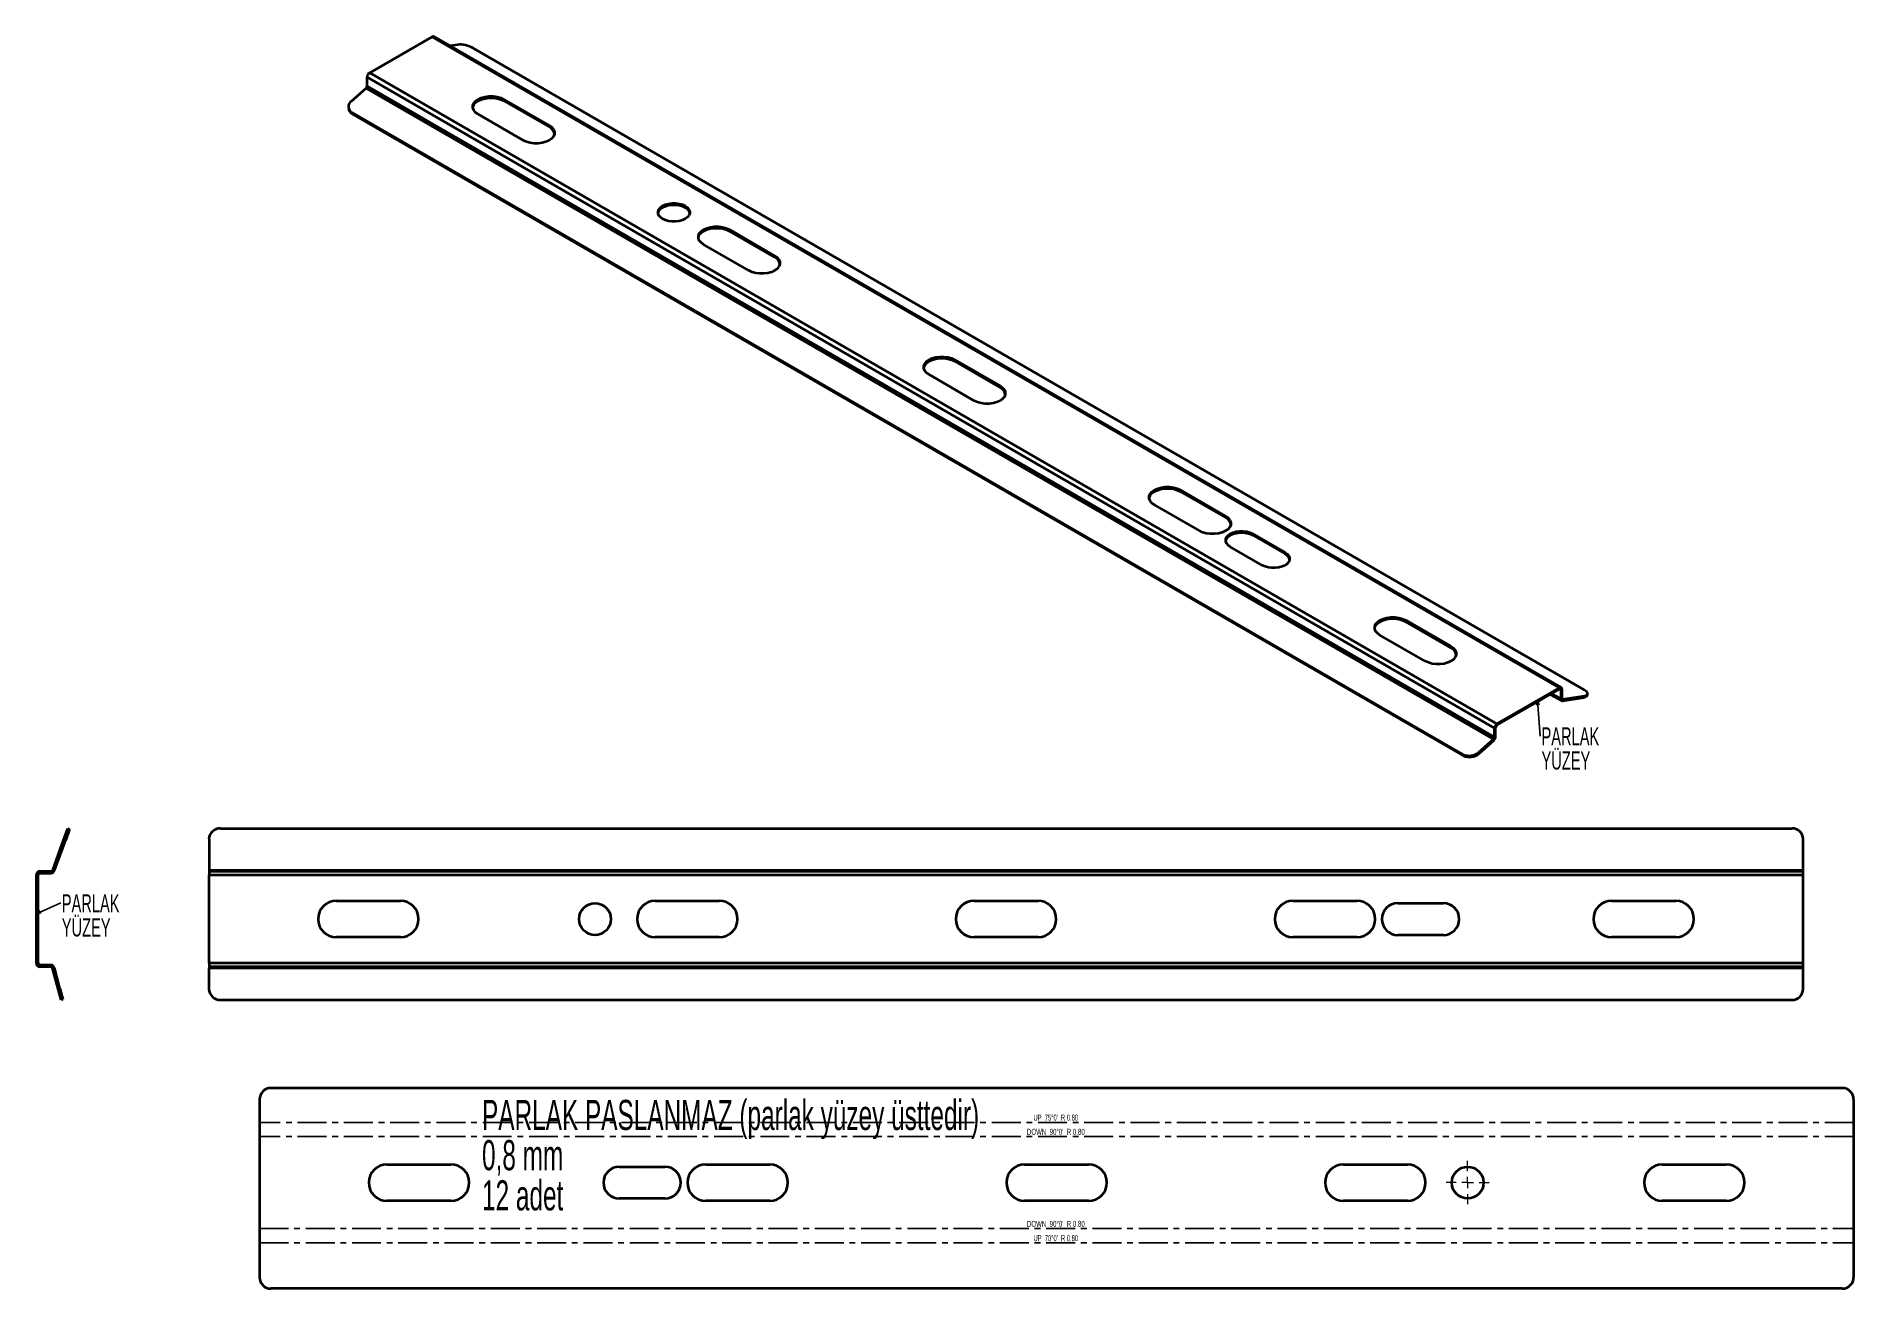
# Model space of a CAD drawing. Header units: millimetres. Extents: x -345 to 453, y 45 to 595.
import ezdxf

# ---------------------------------------------------------------- set-up
doc = ezdxf.new("R2010")
doc.units = ezdxf.units.MM
doc.linetypes.add('CENTERX2', pattern=[20.32, 12.7, -2.54, 2.54, -2.54])
doc.styles.add('SLDTEXTSTYLE0', font='TXT', dxfattribs={"width": 0.605})
doc.styles.add('SLDTEXTSTYLE1', font='TXT', dxfattribs={"width": 0.574118})
doc.dimstyles.new('SLDDIMSTYLE0', dxfattribs={"dimtxt": 0.18, "dimasz": 2, "dimexe": 0, "dimexo": 0.0625, "dimgap": 0, "dimtad": 0, "dimtih": 1, "dimtoh": 1, "dimdec": 0, "dimrnd": 1e-09, "dimzin": 0, "dimdsep": 46, "dimtxsty": 'Standard', "dimblk1": 'OPEN30', "dimblk2": 'OPEN30', "dimsah": 1, "dimcen": 0.09, "dimadec": 0, "dimazin": 0, "dimtfac": 2, "dimtdec": 0, "dimtofl": 0, "dimtmove": 0, "dimatfit": 3, "dimldrblk": 'OPEN30', "dimfxl": 1, "dimfrac": 2, "dimtolj": 1, "dimtzin": 0, "dimarcsym": 0})

# ---------------------------------------------------------------- blocks, each defined once
blk = doc.blocks.new('SW_NOTE_0')
at = {"color": 0, "linetype": 'Continuous', "lineweight": 0, "attachment_point": 1, "style": 'SLDTEXTSTYLE0'}
for s, insert, char_height in [('PARLAK PASLANMAZ (parlak yüzey üsttedir)', (0, 17.05), 13.2292), ('0,8 mm', (0, -0.59), 13.229), ('12 adet', (0, -18.22), 13.229)]:
    blk.add_mtext(s, dxfattribs=dict(at, insert=insert, char_height=char_height))
blk = doc.blocks.new('SW_CENTERMARKSYMBOL_0')
at = {"color": 0, "linetype": 'Continuous', "lineweight": 18}
for p, q in [((0, 5), (0, 9.5)), ((-5, 0), (-9.5, 0)), ((0, 0), (-2.5, 0)), ((0, 0), (0, 2.5)), ((0, 0), (0, -2.5)), ((0, 0), (2.5, 0)), ((5, 0), (9.5, 0)), ((0, -5), (0, -9.5))]:
    blk.add_line(p, q, dxfattribs=at)
blk = doc.blocks.new('SW_NOTE_0_1')
at = {"color": 0, "linetype": 'Continuous', "lineweight": 0, "char_height": 7.938, "attachment_point": 1, "style": 'SLDTEXTSTYLE0'}
for s, insert in [('PARLAK', (0.55, 3.81)), ('YÜZEY', (0.55, -6.77))]:
    blk.add_mtext(s, dxfattribs=dict(at, insert=insert))
blk = doc.blocks.new('_Open30')
at = {"color": 0, "linetype": 'ByBlock', "lineweight": -2}
for p, q in [((-1, 0.267949), (0, 0)), ((0, 0), (-1, -0.267949)), ((0, 0), (-1, 0))]:
    blk.add_line(p, q, dxfattribs=at)
blk = doc.blocks.new('SW_NOTE_0_2')
at = {"color": 0, "linetype": 'Continuous', "lineweight": 0, "char_height": 7.938, "attachment_point": 1, "style": 'SLDTEXTSTYLE0'}
for s, insert in [('PARLAK', (0.43, 3.81)), ('YÜZEY', (0.43, -6.77))]:
    blk.add_mtext(s, dxfattribs=dict(at, insert=insert))

msp = doc.modelspace()

# ---------------------------------------------------------------- linework, layer by layer
at = {"color": 7, "linetype": 'Continuous', "lineweight": 35}
for p, q in [((-198.95, 578.59), (-171.52, 594.43)), ((-171.52, 594.43), (323.46, 308.69)), ((324.26, 308.77), (-170.72, 594.51)), ((-160.42, 590.93), (-163.64, 590.43)), ((-153.56, 589.41), (334.34, 307.75)), ((294.89, 290.89), (-200.08, 576.63)), ((-200.08, 572.72), (-200.08, 576.63)), ((296.02, 292.85), (-198.95, 578.59)), ((-206.91, 566.17), (-200.5, 571.85)), ((294.47, 286.11), (-200.5, 571.85)), ((-200.08, 572.72), (294.89, 286.98)), ((-140.01, 566.94), (-120.14, 555.47)), ((-140.01, 566.94), (-140.01, 566.28)), ((-208.21, 562.83), (-208.06, 562.28)), ((-206.79, 561.1), (281.11, 279.44)), ((-206.79, 561.1), (-206.65, 560.55)), ((-206.65, 560.55), (281.26, 278.89)), ((-131.46, 548.94), (-151.33, 560.41)), ((-140.01, 566.28), (-120.14, 554.81)), ((-120.14, 555.47), (-120.14, 554.81)), ((-32.46, 491.79), (-52.33, 503.26)), ((-41.02, 509.79), (-21.15, 498.32)), ((-41.02, 509.79), (-41.02, 509.14)), ((-41.02, 509.14), (-21.15, 497.66)), ((-21.15, 498.32), (-21.15, 497.66)), ((57.98, 452.64), (77.85, 441.17)), ((57.98, 452.64), (57.98, 451.99)), ((57.98, 451.99), (77.85, 440.52)), ((66.53, 434.64), (46.66, 446.11)), ((77.85, 441.17), (77.85, 440.52)), ((156.97, 395.49), (176.84, 384.02)), ((156.97, 395.49), (156.97, 394.84)), ((156.97, 394.84), (176.84, 383.37)), ((165.53, 377.49), (145.66, 388.96)), ((176.84, 384.02), (176.84, 383.37)), ((188.83, 376.29), (202.97, 368.12)), ((188.83, 376.29), (188.83, 375.63)), ((188.83, 375.63), (202.97, 367.47)), ((193.07, 362.41), (178.93, 370.57)), ((202.97, 368.12), (202.97, 367.47)), ((255.97, 338.34), (275.83, 326.87)), ((255.97, 338.34), (255.97, 337.69)), ((255.97, 337.69), (275.83, 326.22)), ((264.52, 320.34), (244.65, 331.81)), ((275.83, 326.87), (275.83, 326.22)), ((296.02, 292.85), (323.46, 308.69)), ((296.02, 292.2), (323.46, 308.03)), ((319.57, 305.79), (324.36, 303.02)), ((324.02, 303.76), (320.04, 306.06)), ((323.46, 308.03), (323.46, 308.69)), ((323.46, 308.03), (324.02, 307.71)), ((324.02, 307.71), (324.59, 308.03)), ((324.02, 307.71), (324.02, 303.76)), ((324.02, 303.76), (324.59, 304.08)), ((324.59, 308.03), (324.59, 304.08)), ((324.62, 303.88), (324.96, 303.68)), ((324.77, 302.96), (334.36, 304.46)), ((324.96, 303.68), (324.77, 302.96)), ((324.96, 303.68), (334.56, 305.19)), ((334.36, 304.46), (334.56, 305.19)), ((335.66, 305.22), (335.85, 305.94)), ((295.46, 291.22), (294.89, 290.89)), ((294.89, 286.98), (294.89, 290.89)), ((295.46, 287.31), (294.89, 286.98)), ((295.46, 287.31), (295.46, 291.22)), ((296.02, 292.2), (296.02, 292.85)), ((281.26, 278.89), (281.11, 279.44)), ((288.06, 280.42), (294.47, 286.11)), ((288.06, 280.42), (288.21, 279.88)), ((288.21, 279.88), (294.62, 285.56)), ((294.47, 286.11), (294.62, 285.56)), ((-338.12, 228.69), (-333.18, 242.26)), ((-337.37, 228.42), (-332.43, 241.98)), ((-333.18, 242.26), (-331.47, 246.96)), ((-332.43, 241.98), (-333.18, 242.26)), ((-330.72, 246.68), (-332.43, 241.98)), ((-331.47, 246.96), (-330.72, 246.68)), ((-269.5, 242.26), (-269.5, 228.69)), ((-264.5, 246.96), (425.5, 246.96)), ((430.5, 228.69), (430.5, 242.26)), ((-344.51, 226.56), (-345.31, 226.56)), ((-345.31, 187.76), (-345.31, 226.56)), ((-344.51, 187.76), (-344.51, 226.56)), ((-343.71, 227.36), (-343.71, 228.16)), ((-343.71, 228.16), (-338.88, 228.16)), ((-343.71, 227.36), (-338.88, 227.36)), ((-338.88, 227.36), (-338.88, 228.16)), ((-338.12, 228.69), (-337.37, 228.42)), ((-269.5, 228.69), (430.5, 228.69)), ((-269.5, 228.69), (-269.5, 228.16)), ((-269.5, 228.16), (430.5, 228.16)), ((-269.5, 228.16), (-269.5, 226.56)), ((-269.5, 226.56), (430.5, 226.56)), ((-269.5, 187.76), (-269.5, 226.56)), ((430.5, 228.16), (430.5, 228.69)), ((430.5, 226.56), (430.5, 228.16)), ((430.5, 187.76), (430.5, 226.56)), ((-213.55, 215.16), (-185.45, 215.16)), ((-73.55, 215.16), (-45.45, 215.16)), ((66.45, 215.16), (94.55, 215.16)), ((206.45, 215.16), (234.55, 215.16)), ((252.5, 214.16), (272.5, 214.16)), ((346.45, 215.16), (374.55, 215.16)), ((272.5, 200.16), (252.5, 200.16)), ((-185.45, 199.16), (-213.55, 199.16)), ((-45.45, 199.16), (-73.55, 199.16)), ((94.55, 199.16), (66.45, 199.16)), ((234.55, 199.16), (206.45, 199.16)), ((374.55, 199.16), (346.45, 199.16)), ((-344.51, 187.76), (-345.31, 187.76)), ((-343.71, 186.96), (-343.71, 186.16)), ((-338.93, 186.96), (-343.71, 186.96)), ((-338.93, 186.16), (-343.71, 186.16)), ((-338.93, 186.96), (-338.93, 186.16)), ((-338.16, 185.57), (-337.38, 185.78)), ((-335.73, 176.5), (-338.16, 185.57)), ((-334.95, 176.71), (-337.38, 185.78)), ((430.5, 187.76), (-269.5, 187.76)), ((-269.5, 187.76), (-269.5, 186.16)), ((430.5, 186.16), (-269.5, 186.16)), ((-269.5, 186.16), (-269.5, 185.57)), ((430.5, 185.57), (-269.5, 185.57)), ((-269.5, 176.5), (-269.5, 185.57)), ((430.5, 186.16), (430.5, 187.76)), ((430.5, 185.57), (430.5, 186.16)), ((430.5, 176.5), (430.5, 185.57)), ((-335.73, 176.5), (-334.95, 176.71)), ((-334.43, 171.67), (-335.73, 176.5)), ((-334.95, 176.71), (-333.66, 171.88)), ((-333.66, 171.88), (-334.43, 171.67)), ((-264.5, 171.67), (425.5, 171.67)), ((-247.33, 128), (-247.33, 49.96)), ((447.67, 133), (-242.33, 133)), ((452.67, 128), (452.67, 49.96)), ((-191.38, 99.49), (-163.28, 99.49)), ((-89.33, 98.49), (-69.33, 98.49)), ((-51.38, 99.49), (-23.28, 99.49)), ((88.62, 99.49), (116.72, 99.49)), ((228.62, 99.49), (256.72, 99.49)), ((368.62, 99.49), (396.72, 99.49)), ((-163.28, 83.49), (-191.38, 83.49)), ((-69.33, 84.49), (-89.33, 84.49)), ((-23.28, 83.49), (-51.38, 83.49)), ((116.72, 83.49), (88.62, 83.49)), ((256.72, 83.49), (228.62, 83.49)), ((396.72, 83.49), (368.62, 83.49)), ((447.67, 44.96), (-242.33, 44.96))]:
    msp.add_line(p, q, dxfattribs=at)
at = {"color": 7, "linetype": 'CENTERX2'}
for p, q in [((452.67, 117.94), (-247.33, 117.94)), ((452.67, 111.69), (-247.33, 111.69)), ((-247.33, 71.29), (452.67, 71.29)), ((-247.33, 65.02), (452.67, 65.02))]:
    msp.add_line(p, q, dxfattribs=at)
at = {"color": 7, "linetype": 'Continuous', "lineweight": 35, "flags": 128}
for points in [[(-153.65, 563.35), (-153.62, 563.54), (-153.22, 564.54), (-152.45, 565.48), (-151.33, 566.28), (-149.93, 566.93), (-148.31, 567.38), (-146.57, 567.61), (-144.78, 567.61), (-143.03, 567.38), (-141.42, 566.93), (-140.01, 566.28)], [(-151.33, 560.41), (-152.45, 561.21), (-153.22, 562.15), (-153.62, 563.15), (-153.62, 564.19), (-153.22, 565.2), (-152.45, 566.13), (-151.33, 566.94), (-149.93, 567.58), (-148.31, 568.03), (-146.57, 568.26), (-144.78, 568.26), (-143.03, 568.03), (-141.42, 567.58), (-140.01, 566.94)], [(-120.14, 555.47), (-119.03, 554.66), (-118.25, 553.73), (-117.85, 552.72), (-117.85, 551.68), (-118.25, 550.68), (-119.03, 549.74), (-120.14, 548.94), (-121.55, 548.29), (-123.16, 547.84), (-124.91, 547.61), (-126.7, 547.61), (-128.44, 547.84), (-130.06, 548.29), (-131.46, 548.94)], [(-72.36, 516.99), (-72.34, 517.12), (-71.99, 518), (-71.31, 518.82), (-70.33, 519.52), (-69.1, 520.09), (-67.69, 520.48), (-66.16, 520.68), (-64.6, 520.68), (-63.07, 520.48), (-61.66, 520.09), (-60.43, 519.52)], [(-60.43, 520.18), (-59.45, 519.47), (-58.77, 518.65), (-58.42, 517.77), (-58.42, 516.87), (-58.77, 515.99), (-59.45, 515.17), (-60.43, 514.46), (-61.66, 513.9), (-63.07, 513.51), (-64.6, 513.3), (-66.16, 513.3), (-67.69, 513.51), (-69.1, 513.9), (-70.33, 514.46), (-71.31, 515.17), (-71.99, 515.99), (-72.34, 516.87), (-72.34, 517.77), (-71.99, 518.65), (-71.31, 519.47), (-70.33, 520.18), (-69.1, 520.74), (-67.69, 521.13), (-66.16, 521.34), (-64.6, 521.34), (-63.07, 521.13), (-61.66, 520.74), (-60.43, 520.18)], [(-52.33, 503.26), (-53.45, 504.07), (-54.23, 505), (-54.63, 506.01), (-54.63, 507.04), (-54.23, 508.05), (-53.45, 508.98), (-52.33, 509.79), (-50.93, 510.43), (-49.32, 510.88), (-47.57, 511.11), (-45.78, 511.11), (-44.03, 510.88), (-42.42, 510.43), (-41.02, 509.79)], [(-54.66, 506.2), (-54.63, 506.39), (-54.23, 507.4), (-53.45, 508.33), (-52.33, 509.14), (-50.93, 509.78), (-49.32, 510.23), (-47.57, 510.46), (-45.78, 510.46), (-44.03, 510.23), (-42.42, 509.78), (-41.02, 509.14)], [(-21.15, 498.32), (-20.03, 497.51), (-19.26, 496.58), (-18.86, 495.57), (-18.86, 494.54), (-19.26, 493.53), (-20.03, 492.6), (-21.15, 491.79), (-22.55, 491.14), (-24.16, 490.69), (-25.91, 490.46), (-27.7, 490.46), (-29.45, 490.69), (-31.06, 491.14), (-32.46, 491.79)], [(44.34, 449.05), (44.37, 449.24), (44.77, 450.25), (45.54, 451.18), (46.66, 451.99), (48.06, 452.63), (49.68, 453.08), (51.42, 453.31), (53.21, 453.31), (54.96, 453.08), (56.57, 452.63), (57.98, 451.99)], [(46.66, 446.11), (45.54, 446.92), (44.77, 447.85), (44.37, 448.86), (44.37, 449.89), (44.77, 450.9), (45.54, 451.83), (46.66, 452.64), (48.06, 453.28), (49.68, 453.73), (51.42, 453.96), (53.21, 453.96), (54.96, 453.73), (56.57, 453.28), (57.98, 452.64)], [(77.85, 441.17), (78.96, 440.36), (79.74, 439.43), (80.14, 438.42), (80.14, 437.39), (79.74, 436.38), (78.96, 435.45), (77.85, 434.64), (76.44, 433.99), (74.83, 433.54), (73.08, 433.31), (71.29, 433.31), (69.55, 433.54), (67.93, 433.99), (66.53, 434.64)], [(143.33, 391.9), (143.36, 392.09), (143.76, 393.1), (144.54, 394.03), (145.66, 394.84), (147.06, 395.48), (148.67, 395.93), (150.42, 396.16), (152.21, 396.16), (153.96, 395.93), (155.57, 395.48), (156.97, 394.84)], [(145.66, 388.96), (144.54, 389.77), (143.76, 390.7), (143.36, 391.71), (143.36, 392.74), (143.76, 393.75), (144.54, 394.68), (145.66, 395.49), (147.06, 396.14), (148.67, 396.59), (150.42, 396.82), (152.21, 396.82), (153.96, 396.59), (155.57, 396.14), (156.97, 395.49)], [(176.84, 384.02), (177.96, 383.21), (178.73, 382.28), (179.13, 381.27), (179.13, 380.24), (178.73, 379.23), (177.96, 378.3), (176.84, 377.49), (175.44, 376.84), (173.83, 376.4), (172.08, 376.17), (170.29, 376.17), (168.54, 376.4), (166.93, 376.84), (165.53, 377.49)], [(176.9, 373.1), (176.92, 373.23), (177.27, 374.11), (177.95, 374.92), (178.93, 375.63), (180.15, 376.2), (181.56, 376.59), (183.09, 376.79), (184.66, 376.79), (186.19, 376.59), (187.6, 376.2), (188.83, 375.63)], [(178.93, 370.57), (177.95, 371.28), (177.27, 372.09), (176.92, 372.98), (176.92, 373.88), (177.27, 374.76), (177.95, 375.58), (178.93, 376.29), (180.15, 376.85), (181.56, 377.24), (183.09, 377.44), (184.66, 377.44), (186.19, 377.24), (187.6, 376.85), (188.83, 376.29)], [(202.97, 368.12), (203.94, 367.41), (204.63, 366.6), (204.97, 365.72), (204.97, 364.81), (204.63, 363.93), (203.94, 363.11), (202.97, 362.41), (201.74, 361.84), (200.33, 361.45), (198.8, 361.25), (197.23, 361.25), (195.71, 361.45), (194.29, 361.84), (193.07, 362.41)], [(242.33, 334.75), (242.36, 334.94), (242.76, 335.95), (243.53, 336.88), (244.65, 337.69), (246.05, 338.33), (247.67, 338.78), (249.41, 339.01), (251.2, 339.01), (252.95, 338.78), (254.56, 338.33), (255.97, 337.69)], [(244.65, 331.81), (243.53, 332.62), (242.76, 333.55), (242.36, 334.56), (242.36, 335.59), (242.76, 336.6), (243.53, 337.53), (244.65, 338.34), (246.05, 338.99), (247.67, 339.44), (249.41, 339.67), (251.2, 339.67), (252.95, 339.44), (254.56, 338.99), (255.97, 338.34)], [(275.83, 326.87), (276.95, 326.06), (277.73, 325.13), (278.13, 324.12), (278.13, 323.09), (277.73, 322.08), (276.95, 321.15), (275.83, 320.34), (274.43, 319.7), (272.82, 319.25), (271.07, 319.02), (269.28, 319.02), (267.54, 319.25), (265.92, 319.7), (264.52, 320.34)], [(324.02, 303.76), (324.04, 303.56), (324.08, 303.39), (324.14, 303.24), (324.23, 303.12), (324.34, 303.03), (324.47, 302.97), (324.61, 302.95), (324.77, 302.96)], [(324.59, 304.08), (324.6, 303.99), (324.62, 303.9), (324.65, 303.83), (324.69, 303.77), (324.75, 303.72), (324.81, 303.69), (324.88, 303.68), (324.96, 303.68)], [(334.56, 305.19), (335.14, 305.33), (335.56, 305.54), (335.81, 305.82), (335.87, 306.16), (335.75, 306.53), (335.44, 306.93), (334.97, 307.34), (334.34, 307.75)], [(335.66, 305.22), (335.61, 305.1), (335.37, 304.82), (334.94, 304.6), (334.36, 304.46)]]:
    msp.add_lwpolyline(points, dxfattribs=at)
at = {"color": 7, "linetype": 'Continuous', "lineweight": 35}
for centre in [(-100, 207.16), (283.17, 91.49)]:
    msp.add_circle(centre, 7, dxfattribs=at)
for centre, radius, start, end in [((-171.05, 593.78), 0.805, 65.69288, 125.61758), ((-159.48, 578.91), 12.06, 60.57299, 94.44123), ((-197.63, 576.52), 2.46, 122.60548, 177.39452), ((-201.34, 572.79), 1.25, 311.62838, 357.06537), ((-205.3, 563.67), 2.97, 122.87369, 239.8491), ((-205.32, 563.07), 2.85, 196.0921, 242.31774), ((-121.81, 551.11), 4.06, 10.83189, 65.81658), ((-61.9, 516.27), 3.57, 11.66322, 65.73092), ((-22.81, 493.96), 4.06, 10.83189, 65.81658), ((76.18, 436.81), 4.06, 10.83189, 65.81658), ((175.18, 379.67), 4.06, 10.83189, 65.81658), ((201.5, 364.22), 3.57, 11.66322, 65.73092), ((274.17, 322.52), 4.06, 10.83189, 65.81658), ((323.9, 308.15), 0.699, 350.78596, 129.20329), ((323.68, 307.76), 0.349, 350.78596, 129.20329), ((292.95, 287.44), 2.51, 311.62838, 357.06537), ((297.35, 290.78), 2.46, 122.60548, 177.39452), ((296.69, 291.16), 1.23, 122.60548, 177.39452), ((283.84, 285.17), 6.35, 244.53848, 311.62789), ((283.99, 284.63), 6.35, 244.53848, 311.62789), ((293.64, 287.05), 1.25, 311.62838, 357.06537), ((-264.65, 242.1), 4.86, 88.27456, 178.16379), ((425.64, 242.1), 4.86, 1.83621, 91.72544), ((-343.71, 226.56), 1.6, 90, 180), ((-343.71, 226.56), 0.8, 90, 180), ((-338.88, 228.96), 0.8, 270, 340), ((-338.88, 228.96), 1.6, 270, 340), ((-213.55, 207.16), 8, 90, 270), ((-185.45, 207.16), 8, 270, 90), ((-73.55, 207.16), 8, 90, 270), ((-45.45, 207.16), 8, 270, 90), ((66.45, 207.16), 8, 90, 270), ((94.55, 207.16), 8, 270, 90), ((206.45, 207.16), 8, 90, 270), ((234.55, 207.16), 8, 270, 90), ((252.5, 207.16), 7, 90, 270), ((272.5, 207.16), 7, 270, 90), ((346.45, 207.16), 8, 90, 270), ((374.55, 207.16), 8, 270, 90), ((-343.71, 187.76), 1.6, 180, 270), ((-343.71, 187.76), 0.8, 180, 270), ((-338.93, 185.36), 1.6, 15, 90), ((-338.93, 185.36), 0.8, 15, 90), ((-264.59, 176.59), 4.92, 181.01019, 270.97576), ((425.58, 176.59), 4.92, 269.02424, 358.98981), ((-242.33, 128), 5, 90, 180), ((447.67, 128), 5, 360, 90), ((-191.38, 91.49), 8, 90, 270), ((-163.28, 91.49), 8, 270, 90), ((-89.33, 91.49), 7, 90, 270), ((-69.33, 91.49), 7, 270, 90), ((-51.38, 91.49), 8, 90, 270), ((-23.28, 91.49), 8, 270, 90), ((88.62, 91.49), 8, 90, 270), ((116.72, 91.49), 8, 270, 90), ((228.62, 91.49), 8, 90, 270), ((256.72, 91.49), 8, 270, 90), ((368.62, 91.49), 8, 90, 270), ((396.72, 91.49), 8, 270, 90), ((-242.33, 49.96), 5, 180, 270), ((447.67, 49.96), 5, 270, 360)]:
    msp.add_arc(centre, radius, start, end, dxfattribs=at)

# ---------------------------------------------------------------- block references
at = {"color": 7, "linetype": 'Continuous', "lineweight": 0}
for name, p in [('SW_NOTE_0_1', (315.06, 287.5)), ('SW_NOTE_0_2', (-334.57, 214.22)), ('SW_NOTE_0', (-149.62, 110.75))]:
    msp.add_blockref(name, p, dxfattribs=at)
at = {"color": 7, "linetype": 'Continuous', "lineweight": 18}
msp.add_blockref('SW_CENTERMARKSYMBOL_0', (283.17, 91.49), dxfattribs=at)

# ---------------------------------------------------------------- texts
at = {"color": 7, "linetype": 'Continuous', "lineweight": 0, "char_height": 2.6458, "attachment_point": 2}
for s, insert, style in [("UP  75°0'  R 0.80", (102.32, 121.36), 'SLDTEXTSTYLE1'), ("DOWN  90°0'  R 0.80", (102.36, 115.11), 'SLDTEXTSTYLE0'), ("DOWN  90°0'  R 0.80", (102.36, 74.7), 'SLDTEXTSTYLE0'), ("UP  70°0'  R 0.80", (102.32, 68.44), 'SLDTEXTSTYLE1')]:
    msp.add_mtext(s, dxfattribs=dict(at, insert=insert, style=style))

# ---------------------------------------------------------------- leaders
at = {"color": 7, "linetype": 'Continuous', "lineweight": 0}
for points in [[(313.82, 303.12), (315.06, 287.5)], [(-345.31, 209.52), (-334.57, 214.22)]]:
    msp.add_leader(points, dimstyle='SLDDIMSTYLE0', dxfattribs=at)

doc.saveas('drawing.dxf')
